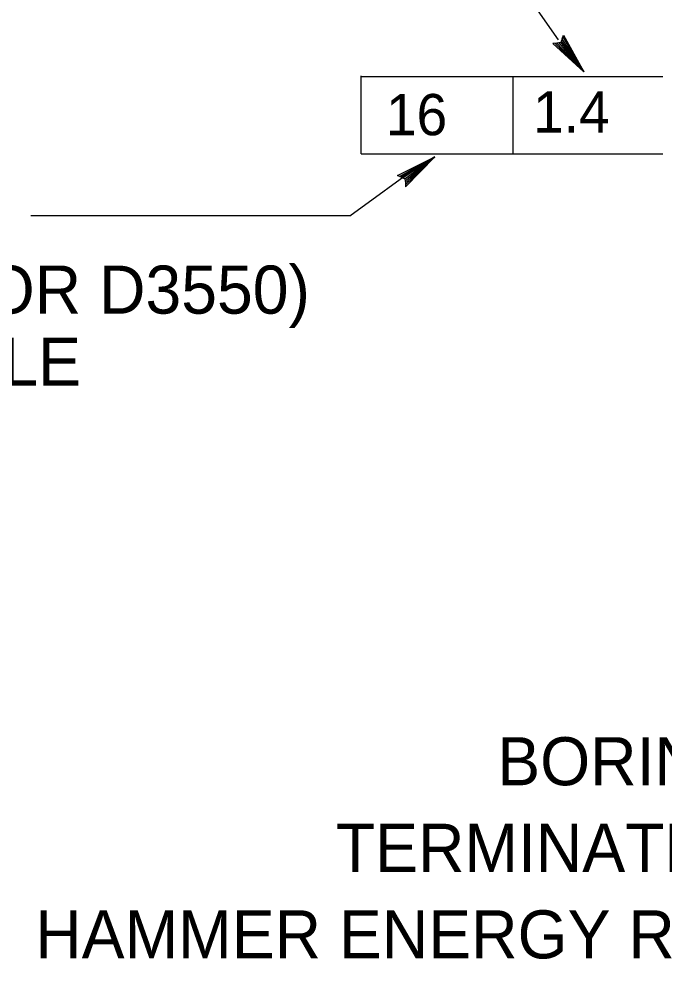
# Model space of a CAD drawing. Extents: x -894 to 866, y -472 to 714.
# Drawn here: x -691 to -597, y -217.9 to -79.1 of the extents above; entities that cross this region are included whole.
import ezdxf

# ---------------------------------------------------------------- set-up
doc = ezdxf.new("R2010")
doc.units = 0
doc.layers.add('pp_LOTB', color=7, linetype='Continuous')
doc.layers.add('pp_LOTB-anno', color=7, linetype='Continuous')

msp = doc.modelspace()

# ---------------------------------------------------------------- linework, layer by layer
at = {"layer": 'pp_LOTB'}
for p, q in [((-641.27, -98.71), (-641.27, -87.35)), ((-641.27, -87.43), (-619.14, -87.43)), ((-619.51, -87.43), (-597.34, -87.43)), ((-619.14, -98.71), (-619.14, -87.43)), ((-597.34, -98.73), (-641.27, -98.73))]:
    msp.add_line(p, q, dxfattribs=at)
at = {"layer": 'pp_LOTB-anno'}
for p, q in [((-617.41, -75.16), (-612.56, -82.11)), ((-611.98, -81.96), (-611.78, -81.41)), ((-611.88, -81.69), (-608.86, -86.74)), ((-611.78, -81.41), (-608.86, -86.74)), ((-612.77, -82.58), (-613.35, -82.65)), ((-608.86, -86.74), (-613.35, -82.65)), ((-608.86, -86.74), (-613.06, -82.61)), ((-612.18, -82.51), (-612.77, -82.58)), ((-612.77, -82.58), (-608.86, -86.74)), ((-612.48, -82.55), (-608.86, -86.74)), ((-611.98, -81.96), (-612.18, -82.51)), ((-612.18, -82.51), (-608.86, -86.74)), ((-608.86, -86.74), (-612.08, -82.24)), ((-608.86, -86.74), (-611.98, -81.96)), ((-635.96, -101.87), (-630.53, -99.15)), ((-635.69, -101.98), (-630.53, -99.15)), ((-630.53, -99.15), (-635.41, -102.09)), ((-630.53, -99.15), (-635.14, -102.2)), ((-634.87, -102.32), (-630.53, -99.15)), ((-634.85, -102.61), (-630.53, -99.15)), ((-634.82, -102.9), (-630.53, -99.15)), ((-630.53, -99.15), (-634.8, -103.19)), ((-630.53, -99.15), (-634.78, -103.49)), ((-642.88, -107.71), (-632.39, -100.08)), ((-635.41, -102.09), (-635.96, -101.87)), ((-635.41, -102.09), (-634.87, -102.32)), ((-634.87, -102.32), (-634.82, -102.9)), ((-634.82, -102.9), (-634.78, -103.49)), ((-642.88, -107.71), (-689.34, -107.71))]:
    msp.add_line(p, q, dxfattribs=at)

# ---------------------------------------------------------------- texts
at = {"layer": 'pp_LOTB'}
for s, p in [('16', (-637.65, -95.99)), ('1.4', (-616.22, -95.6))]:
    msp.add_text(s, height=6, dxfattribs=at).set_placement(p)
at = {"layer": 'pp_LOTB-anno'}
for s, p in [('(PER ASTM D1586 OR D3550)', (-779.8, -121.96)), ('P FOR PUSH SAMPLE ', (-779.8, -132.46)), ('BORING DATE', (-621.44, -190.6)), ('TERMINATED AT Elev', (-644.94, -203.2)), ('HAMMER ENERGY RATIO (ER ) =   %', (-688.69, -215.8))]:
    msp.add_text(s, height=7, dxfattribs=at).set_placement(p)

doc.saveas('drawing.dxf')
